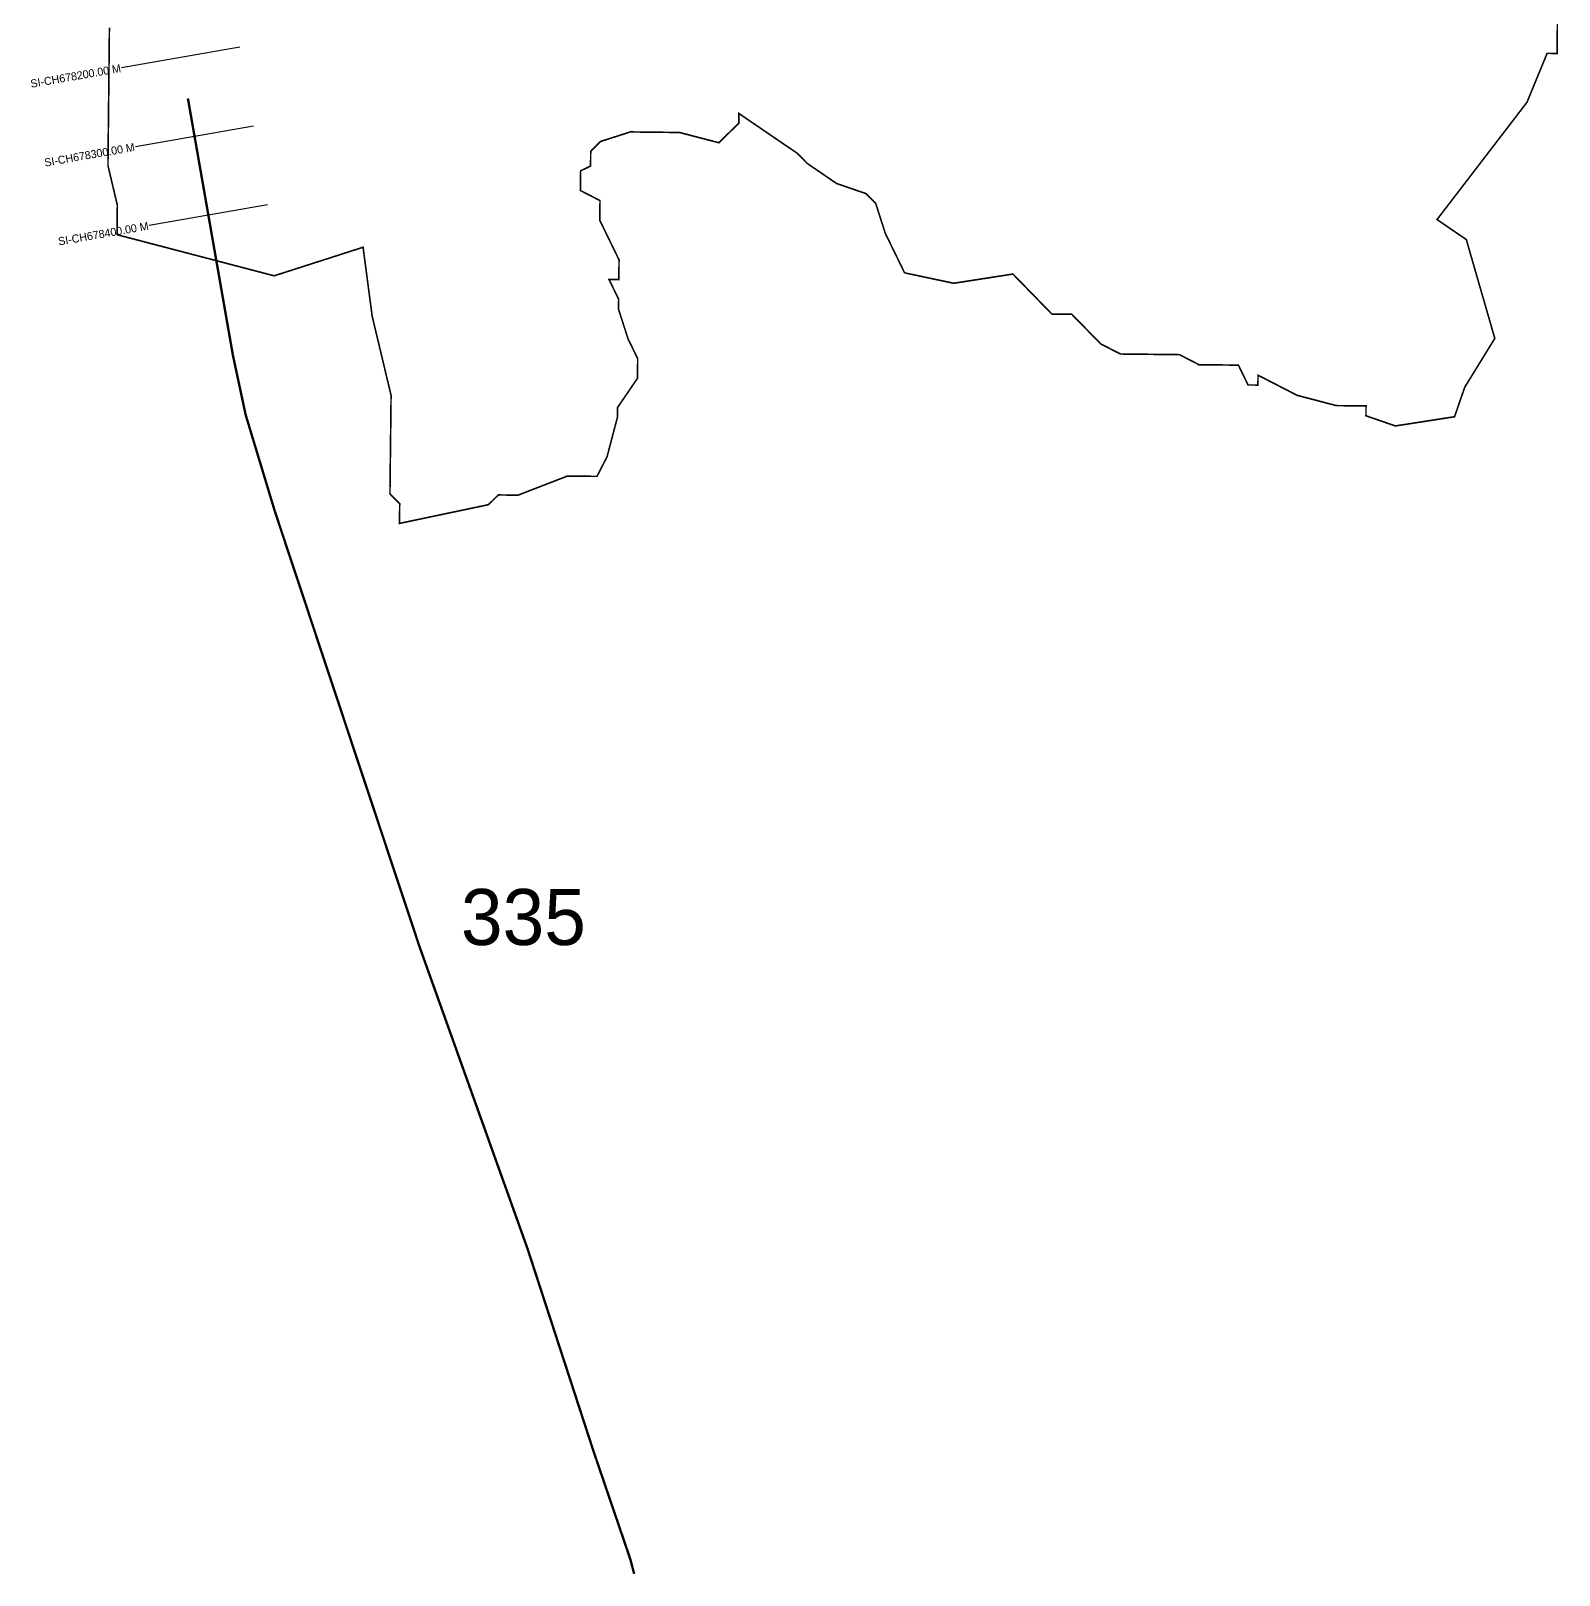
# Model space of a CAD drawing. Header units: metres. Extents: x 335890 to 339658, y 1771296 to 1775581.
# Drawn here: x 337622 to 339532, y 1771296 to 1773225 of the extents above; entities that cross this region are included whole.
import ezdxf
from ezdxf.enums import TextEntityAlignment as Align

# ---------------------------------------------------------------- set-up
doc = ezdxf.new("R2010")
doc.units = ezdxf.units.M
for name, color, linetype in [('CS', 134, 'Continuous'), ('CSMark', 6, 'Continuous'), ('NATURALLY PROTECTED', 3, 'Continuous')]:
    doc.layers.add(name, color=color, linetype=linetype)

msp = doc.modelspace()

# ---------------------------------------------------------------- linework, layer by layer
at = {"color": 6, "const_width": 2}
for points in [[(339531.3, 1773344.9), (339529.7, 1773197.2), (339517.3, 1773197.3), (339492.1, 1773136.1), (339379.7, 1772989.6), (339416.3, 1772964.6), (339451.9, 1772841.1), (339414.3, 1772780), (339401.6, 1772743.2), (339327.6, 1772731.7), (339290.9, 1772744.4), (339291, 1772756.7), (339254.1, 1772757.1), (339205, 1772769.9), (339156, 1772795.1), (339155.9, 1772782.8), (339143.6, 1772782.9), (339131.5, 1772807.7), (339082.3, 1772808.2), (339057.8, 1772820.8), (338984, 1772821.6), (338959.5, 1772834.2), (338923, 1772871.5), (338898.4, 1772871.5), (338849.7, 1772921.5), (338775.7, 1772910), (338714.3, 1772923), (338714.3, 1772923)], [(338714.3, 1772923), (338690.2, 1772972.5), (338678.3, 1773009.6), (338666.1, 1773022), (338629.3, 1773034.7), (338592.7, 1773059.7), (338580.5, 1773072.2), (338507.2, 1773122.2), (338507.1, 1773109.9), (338482.2, 1773085.6), (338433.1, 1773098.4), (338371.6, 1773099.1), (338334.5, 1773087.2), (338322.1, 1773075), (338321.9, 1773056.5), (338309.5, 1773050.5), (338309.2, 1773025.9), (338333.7, 1773013.3), (338333.4, 1772988.7), (338357.5, 1772939.2), (338357.2, 1772914.6), (338345, 1772914.7), (338357, 1772890), (338356.8, 1772877.7), (338368.7, 1772840.6), (338380.8, 1772815.9), (338380.5, 1772791.2), (338355.5, 1772754.6), (338355.4, 1772742.3), (338342.5, 1772693.2), (338329.9, 1772668.7), (338293, 1772669.1), (338231.2, 1772645.2), (338206.6, 1772645.5), (338194.2, 1772633.3), (338083.1, 1772609.9), (338083.4, 1772634.5), (338071.2, 1772646.9), (338072.6, 1772770), (338049, 1772868.7), (338037.6, 1772955), (337926.5, 1772919.3), (337730.1, 1772970.7), (337730.5, 1773007.6), (337718.8, 1773057), (337720.6, 1773229.3)]]:
    msp.add_lwpolyline(points, dxfattribs=at)
at = {"layer": 'CS'}
for p, q in [((337883.6, 1773205), (337735.8, 1773179.1)), ((337900.8, 1773106.5), (337753.1, 1773080.6)), ((337918.1, 1773008), (337770.4, 1772982.1))]:
    msp.add_line(p, q, dxfattribs=at)
at = {"layer": 'NATURALLY PROTECTED', "const_width": 3, "flags": 128}
msp.add_lwpolyline([(337818.7, 1773140.9), (337837.3, 1773034.9), (337874.9, 1772820.2), (337890.9, 1772745.5), (337927.3, 1772625.2), (337973.8, 1772485.2), (338050.3, 1772255), (338108.1, 1772081.1), (338243.1, 1771703.7), (338326.2, 1771448.7), (338371.5, 1771315.9), (338376.4, 1771297.3)], dxfattribs=at)

# ---------------------------------------------------------------- texts
at = {"insert": (338159.9, 1772153.1), "char_height": 70, "attachment_point": 1}
msp.add_mtext_dynamic_manual_height_columns('335', width=95.172, gutter_width=1, heights=[0], dxfattribs=at)
at = {"layer": 'CSMark'}
for s, p in [('SI-CH678200.00 M', (337734.8, 1773178.9)), ('SI-CH678300.00 M', (337752.1, 1773080.4)), ('SI-CH678400.00 M', (337769.4, 1772981.9))]:
    msp.add_text(s, height=10, rotation=9.9493, dxfattribs=at).set_placement(p, align=Align.MIDDLE_RIGHT)

doc.saveas('drawing.dxf')
